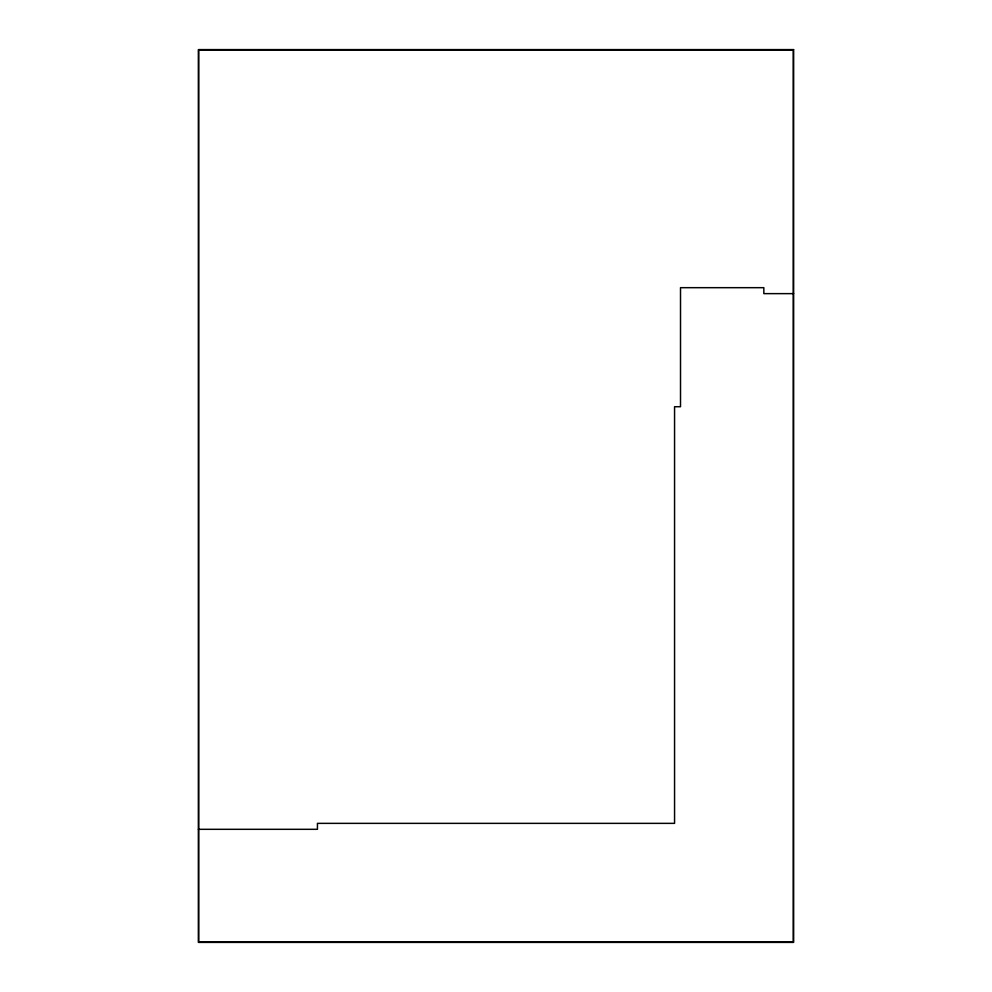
<?xml version="1.0" encoding="UTF-8"?>
<svg xmlns="http://www.w3.org/2000/svg" width="992" height="992" viewBox="0 0 992 992"><rect width="100%" height="100%" fill="white"/><g stroke="black" fill="none" stroke-linecap="round" stroke-linejoin="round"><path stroke-width="1.49" d="M793.6 293.632L763.84 293.632L763.84 287.68L680.512 287.68L680.512 406.72L674.56 406.72L674.56 823.36L317.44 823.36L317.44 829.312L198.4 829.312M793.6 49.6L198.4 49.6L198.4 942.4L793.6 942.4L793.6 49.6M793.302 49.898L198.698 49.898L198.698 942.102L793.302 942.102L793.302 49.898"/></g></svg>
